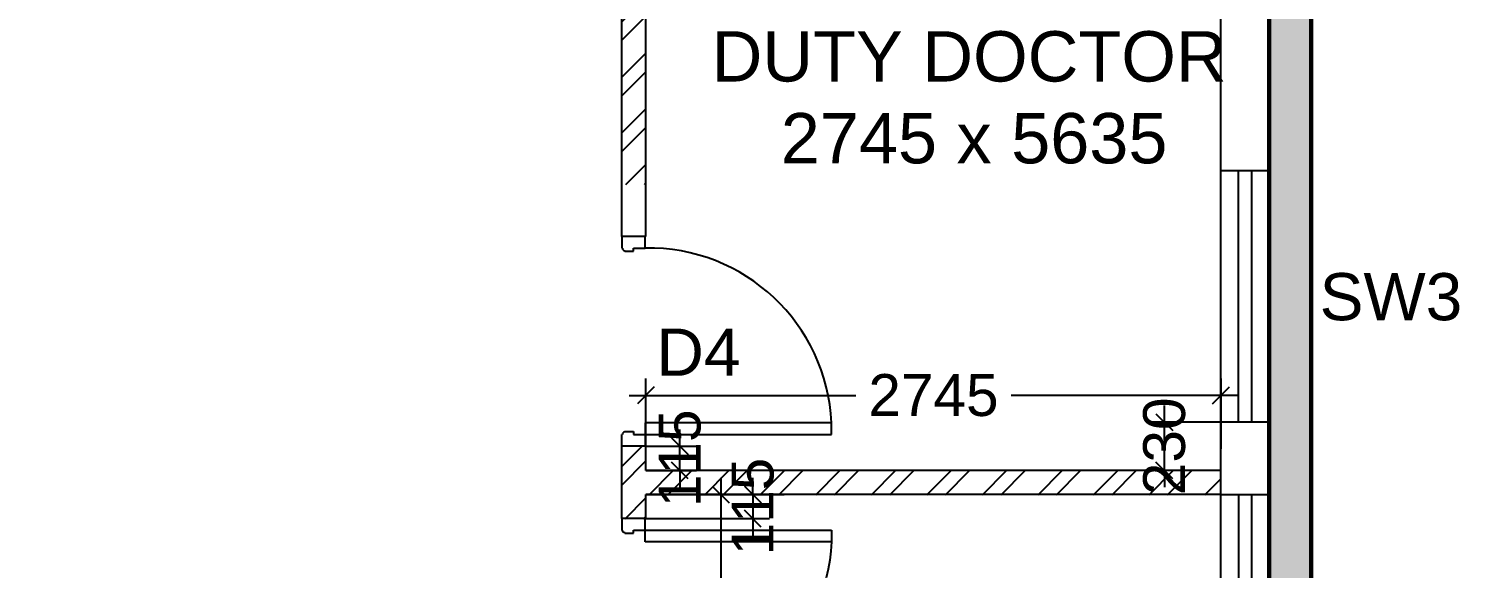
# Model space of a CAD drawing. Extents: x 7897917 to 8423973, y -6487334 to -6173396.
# Drawn here: x 7987803 to 7994632, y -6343348 to -6340774 of the extents above; entities that cross this region are included whole.
import ezdxf
from ezdxf.enums import TextEntityAlignment as Align

# ---------------------------------------------------------------- set-up
doc = ezdxf.new("R2010")
doc.units = 0
doc.header["$LTSCALE"] = 600
doc.header["$MEASUREMENT"] = 0
doc.header["$PDMODE"] = 35
doc.linetypes.add('HIDDEN', pattern=[0.375, 0.25, -0.125])
doc.layers.get('0').update_dxf_attribs({"linetype": 'CONTINUOUS'})
doc.layers.get('Defpoints').update_dxf_attribs({"linetype": 'CONTINUOUS'})
for name, color, linetype in [('DIM-TEXT', 8, 'CONTINUOUS'), ('DOOR', 32, 'CONTINUOUS'), ('Exp.Joint', 104, 'CONTINUOUS'), ('joinery', 7, 'CONTINUOUS'), ('PARTI', 21, 'CONTINUOUS'), ('Parti Hat', 35, 'CONTINUOUS'), ('Room Dim', 1, 'CONTINUOUS'), ('TEXT', 6, 'CONTINUOUS'), ('Walls', 7, 'CONTINUOUS'), ('Window', 4, 'CONTINUOUS'), ('Working Dim', 5, 'CONTINUOUS')]:
    doc.layers.add(name, color=color, linetype=linetype)
doc.styles.add('ari', font='arial.ttf')
doc.styles.add('ARIAL', font='arial.ttf')
doc.styles.add('RT', font='romant.shx')
doc.dimstyles.new('int. dim', dxfattribs={"dimtxt": 450, "dimasz": 80, "dimexe": 80, "dimexo": 0, "dimgap": 70, "dimtad": 0, "dimdec": 0, "dimzin": 12, "dimdsep": 46, "dimtxsty": 'ari', "dimblk": 'OBLIQUE', "dimcen": 2, "dimdle": 80, "dimclrd": 256, "dimclre": 256, "dimclrt": 6, "dimadec": 0, "dimazin": 0, "dimtfac": 1, "dimtdec": 0, "dimtix": 1, "dimtmove": 2, "dimatfit": 3, "dimfxl": 1, "dimtolj": 1, "dimtzin": 0, "dimlwd": -1, "dimlwe": -1, "dimarcsym": 0})
doc.dimstyles.new('TEXT', dxfattribs={"dimscale": 0, "dimtxt": 600, "dimasz": 300, "dimexe": 300, "dimexo": 30, "dimgap": 50, "dimtad": 0, "dimdec": 0, "dimzin": 0, "dimdsep": 46, "dimtxsty": 'RT', "dimblk": 'OBLIQUE', "dimcen": 0.09, "dimdle": 300, "dimclrd": 256, "dimclre": 256, "dimclrt": 170, "dimadec": 0, "dimazin": 0, "dimtfac": 1, "dimtdec": 0, "dimtofl": 0, "dimtmove": 2, "dimatfit": 3, "dimfxl": 1, "dimfrac": 2, "dimtolj": 1, "dimtzin": 0, "dimlwd": -1, "dimlwe": -1, "dimarcsym": 0})

# ---------------------------------------------------------------- blocks, each defined once
blk = doc.blocks.new('_Oblique')
at = {"color": 0, "linetype": 'ByBlock', "lineweight": -2}
blk.add_line((-0.5, -0.5), (0.5, 0.5), dxfattribs=at)
blk = doc.blocks.new('*D639')
at = {"layer": 'Defpoints', "color": 0, "transparency": 16777216}
for p in [(7991107.2, -6342997), (7991408.2, -6342997, 22.6), (7991410.9, -6347482.3, -4.3)]:
    blk.add_point(p, dxfattribs=at)
at = {"layer": 'Working Dim', "transparency": 16777216}
for p, q in [((7991107.2, -6342917), (7991107.2, -6345474.2)), ((7991408.2, -6342997), (7991027.2, -6342997)), ((7991107.2, -6347562.3), (7991107.2, -6346221.1)), ((7991410.9, -6347482.3), (7991027.2, -6347482.3))]:
    blk.add_line(p, q, dxfattribs=at)
at = {"layer": 'Working Dim', "transparency": 16777216, "xscale": 80, "yscale": 80, "zscale": 80}
for p, rotation in [((7991107.2, -6342997), 90), ((7991107.2, -6347482.3), 270)]:
    blk.add_blockref('_Oblique', p, dxfattribs=dict(at, rotation=rotation))
at = {"layer": 'Working Dim', "color": 6, "transparency": 16777216, "insert": (7991107.2, -6345847.7), "char_height": 200, "attachment_point": 5, "rotation": 90, "style": 'ari'}
blk.add_mtext('\\A1;4485', dxfattribs=at)
blk = doc.blocks.new('*D643')
at = {"layer": 'Defpoints', "color": 0, "transparency": 16777216}
for p in [(7993494, -6342523), (7990749.1, -6342777.4, 22.6), (7993494, -6342777.4)]:
    blk.add_point(p, dxfattribs=at)
at = {"layer": 'Working Dim', "transparency": 16777216}
for p, q in [((7990749.1, -6342777.4), (7990749.1, -6342443)), ((7993494, -6342777.4), (7993494, -6342443)), ((7990669.1, -6342523), (7991750.4, -6342523)), ((7993574, -6342523), (7992492.6, -6342523))]:
    blk.add_line(p, q, dxfattribs=at)
at = {"layer": 'Working Dim', "transparency": 16777216, "xscale": 80, "yscale": 80, "zscale": 80, "rotation": 180}
blk.add_blockref('_Oblique', (7990749.1, -6342523), dxfattribs=at)
at = {"layer": 'Working Dim', "transparency": 16777216, "xscale": 80, "yscale": 80, "zscale": 80}
blk.add_blockref('_Oblique', (7993494, -6342523), dxfattribs=at)
at = {"layer": 'Working Dim', "color": 6, "transparency": 16777216, "insert": (7992121.5, -6342523), "char_height": 200, "attachment_point": 5, "style": 'ari'}
blk.add_mtext('\\A1;2745', dxfattribs=at)
blk = doc.blocks.new('*D1233')
at = {"layer": 'Defpoints', "color": 0, "transparency": 16777216}
for p in [(7990749.1, -6342765.4), (7990911.2, -6342765.4), (7990749.1, -6342881)]:
    blk.add_point(p, dxfattribs=at)
at = {"layer": 'Working Dim', "transparency": 16777216}
for p, q in [((7990911.2, -6342765.4), (7990911.2, -6342685.4)), ((7990749.1, -6342765.4), (7990991.2, -6342765.4)), ((7990911.2, -6342881), (7990911.2, -6342765.4)), ((7990749.1, -6342881), (7990991.2, -6342881)), ((7990911.2, -6342881), (7990911.2, -6342961))]:
    blk.add_line(p, q, dxfattribs=at)
at = {"layer": 'Working Dim', "transparency": 16777216, "xscale": 80, "yscale": 80, "zscale": 80}
for p, rotation in [((7990911.2, -6342765.4), 270), ((7990911.2, -6342881), 90)]:
    blk.add_blockref('_Oblique', p, dxfattribs=dict(at, rotation=rotation))
at = {"layer": 'Working Dim', "color": 6, "transparency": 16777216, "insert": (7990911.2, -6342823.2), "char_height": 200, "attachment_point": 5, "rotation": 90, "style": 'ari'}
blk.add_mtext('\\A1;115', dxfattribs=at)
blk = doc.blocks.new('*D1234')
at = {"layer": 'Defpoints', "color": 0, "transparency": 16777216}
for p in [(7990749.1, -6342996), (7990749.1, -6343111), (7991259.3, -6343111)]:
    blk.add_point(p, dxfattribs=at)
at = {"layer": 'Working Dim', "transparency": 16777216}
for p, q in [((7991259.3, -6342996), (7991259.3, -6342916)), ((7990749.1, -6342996), (7991339.3, -6342996)), ((7991259.3, -6342996), (7991259.3, -6343111)), ((7990749.1, -6343111), (7991339.3, -6343111)), ((7991259.3, -6343111), (7991259.3, -6343191))]:
    blk.add_line(p, q, dxfattribs=at)
at = {"layer": 'Working Dim', "transparency": 16777216, "xscale": 80, "yscale": 80, "zscale": 80}
for p, rotation in [((7991259.3, -6342996), 270), ((7991259.3, -6343111), 90)]:
    blk.add_blockref('_Oblique', p, dxfattribs=dict(at, rotation=rotation))
at = {"layer": 'Working Dim', "color": 6, "transparency": 16777216, "insert": (7991259.3, -6343053.5), "char_height": 200, "attachment_point": 5, "rotation": 90, "style": 'ari'}
blk.add_mtext('\\A1;115', dxfattribs=at)
blk = doc.blocks.new('1000')
at = {"layer": 'DOOR'}
for p, q in [((0, -100), (0, 0)), ((0, 0), (49.7, 0)), ((49.7, 0), (49.7, -2.2)), ((63.2, -49.5), (49.7, -49.5)), ((49.7, -49.5), (49.7, -100)), ((63.2, -13.5), (61, -13.5)), ((63.2, -13.5), (63.2, -49.5)), ((836.8, -13.5), (836.8, -49.5)), ((836.8, -13.5), (839, -13.5)), ((836.8, -49.5), (850.3, -49.5)), ((850.3, 0), (850.3, -2.2)), ((900, 0), (850.3, 0)), ((850.3, -49.5), (850.3, -100)), ((900, -100), (900, 0)), ((49.7, -100), (0, -100)), ((49.7, -100), (49.7, -900.6)), ((100.2, -100), (49.7, -100)), ((100.2, -900.6), (100.2, -100)), ((850.3, -100), (900, -100)), ((49.7, -900.6), (100.2, -900.6))]:
    blk.add_line(p, q, dxfattribs=at)
for centre, major_axis, start_param, end_param in [((49.7, -13.5), (-7.95, 7.95), 3.926991, 5.497787), ((850.3, -13.5), (7.95, 7.95), 0.785398, 2.356194)]:
    blk.add_ellipse(centre, major_axis=major_axis, ratio=1, start_param=start_param, end_param=end_param, dxfattribs=at)
at = {"layer": 'DOOR', "color": 145}
blk.add_ellipse((64.3, -115.3), major_axis=(-519.7, 589.8), ratio=1, start_param=2.464943, end_param=4.009476, dxfattribs=at)
blk = doc.blocks.new('*D1457')
at = {"layer": 'Defpoints', "color": 0, "linetype": 'Continuous', "transparency": 16777216}
for p in [(7993723.4, -6335351.1), (7963863.5, -6337015.5, -8.9), (7993723.4, -6337015.4, -8.9)]:
    blk.add_point(p, dxfattribs=at)
at = {"layer": 'DIM-TEXT', "transparency": 16777216}
for p, q in [((7963863.5, -6337015.5), (7963863.5, -6335051.1)), ((7993723.4, -6337015.4), (7993723.4, -6335051.1)), ((7963563.5, -6335351.1), (7966103.2, -6335351.1)), ((7994023.4, -6335351.1), (7991483.7, -6335351.1))]:
    blk.add_line(p, q, dxfattribs=at)
at = {"layer": 'DIM-TEXT', "linetype": 'Continuous', "transparency": 16777216, "xscale": 300, "yscale": 300, "zscale": 300, "rotation": 180}
blk.add_blockref('_Oblique', (7963863.5, -6335351.1), dxfattribs=at)
at = {"layer": 'DIM-TEXT', "linetype": 'Continuous', "transparency": 16777216, "xscale": 300, "yscale": 300, "zscale": 300}
blk.add_blockref('_Oblique', (7993723.4, -6335351.1), dxfattribs=at)
at = {"layer": 'DIM-TEXT', "color": 170, "linetype": 'Continuous', "transparency": 16777216, "insert": (7978793.5, -6335351.1), "char_height": 750, "attachment_point": 5, "style": 'ari'}
blk.add_mtext('\\A1;{\\H1.067x;POST O.P. - E.N.T. & OPTHAL. WARD ( 20 Beds )}', dxfattribs=at)
blk = doc.blocks.new('*D2513')
at = {"layer": 'Defpoints', "color": 0, "transparency": 16777216}
for p in [(7993223.7, -6342651), (7993494.2, -6342651), (7993494.2, -6342881)]:
    blk.add_point(p, dxfattribs=at)
at = {"layer": 'Working Dim', "transparency": 16777216}
for p, q in [((7993223.7, -6342651), (7993223.7, -6342571)), ((7993494.2, -6342651), (7993143.7, -6342651)), ((7993223.7, -6342881), (7993223.7, -6342651)), ((7993494.2, -6342881), (7993143.7, -6342881)), ((7993223.7, -6342881), (7993223.7, -6342961))]:
    blk.add_line(p, q, dxfattribs=at)
at = {"layer": 'Working Dim', "transparency": 16777216, "xscale": 80, "yscale": 80, "zscale": 80}
for p, rotation in [((7993223.7, -6342651), 270), ((7993223.7, -6342881), 90)]:
    blk.add_blockref('_Oblique', p, dxfattribs=dict(at, rotation=rotation))
at = {"layer": 'Working Dim', "color": 6, "transparency": 16777216, "insert": (7993223.7, -6342766), "char_height": 200, "attachment_point": 5, "rotation": 90, "style": 'ari'}
blk.add_mtext('\\A1;230', dxfattribs=at)

msp = doc.modelspace()

# ---------------------------------------------------------------- hatches: boundary and pattern name
at = {"layer": 'Exp.Joint', "linetype": 'HIDDEN'}
msp.add_hatch(color=256, dxfattribs=at).paths.add_polyline_path([(7993924.043, -6334493.662), (7993724.043, -6334493.662), (7993724.043, -6455862.509), (7993924.043, -6455862.509)])
at = {"layer": 'Parti Hat'}
h = msp.add_hatch(dxfattribs=at)
h.set_pattern_fill('ANSI32', color=256, scale=500, style=0)
h.paths.add_polyline_path([(7990749.052, -6342882.006), (7990749.052, -6342767.006), (7990634.052, -6342767.006), (7990634.052, -6343112.006), (7990749.052, -6343112.006), (7990749.052, -6342997.006), (7993494.231, -6342997.006), (7993494.231, -6342882.006)])
h.paths.add_polyline_path([(7990749.052, -6338065.286), (7990634.052, -6338065.286), (7990634.052, -6341517.006), (7990749.052, -6341517.006)])

# ---------------------------------------------------------------- linework, layer by layer
at = {"layer": 'Exp.Joint', "linetype": 'HIDDEN', "const_width": 20, "elevation": -11180.98}
msp.add_lwpolyline([(7993924.043, -6334493.662), (7993724.043, -6334493.662), (7993724.043, -6455862.509), (7993924.043, -6455862.509)], close=True, dxfattribs=at)
at = {"layer": 'PARTI', "extrusion": (0.000145144, -2.25159e-17, 1)}
for p, q in [((7990634.052, -6341765.396), (7990634.052, -6338065.286)), ((7990749.052, -6341765.396), (7990749.052, -6338065.286)), ((7990634.052, -6343110.956), (7990634.052, -6342765.396)), ((7990749.052, -6342880.956), (7990749.052, -6342765.396)), ((7990749.052, -6343110.956), (7990749.052, -6342995.956))]:
    msp.add_line(p, q, dxfattribs=at)
at = {"layer": 'PARTI'}
for p, q in [((7990749.052, -6341765.396), (7990634.052, -6341765.396)), ((7990749.052, -6342765.396), (7990634.052, -6342765.396)), ((7993494.231, -6342880.956), (7990749.052, -6342880.956)), ((7993494.231, -6342995.956), (7990749.052, -6342995.956)), ((7990749.052, -6343110.956), (7990634.052, -6343110.956))]:
    msp.add_line(p, q, dxfattribs=at)
at = {"layer": 'Walls', "linetype": 'Continuous'}
for points in [[(7993493.695, -6342454.077), (7993493.695, -6337765.32)], [(7993493.958, -6344480.251), (7993493.958, -6337765.318)], [(7993723.695, -6337765.32), (7993723.695, -6342454.077)], [(7993723.958, -6337765.318), (7993723.958, -6344480.251), (7993723.958, -6344480.251)], [(7993923.785, -6342454.077), (7993923.785, -6337765.356)], [(7993924.048, -6344480.343), (7993924.048, -6337765.355)]]:
    msp.add_lwpolyline(points, dxfattribs=at)
at = {"layer": 'Window'}
for points in [[(7993723.695, -6341450.956), (7993723.695, -6342650.956), (7993493.695, -6342650.956), (7993493.695, -6341450.956)], [(7993639.3, -6341450.956), (7993639.3, -6342650.956), (7993578.091, -6342650.956), (7993578.091, -6341450.956)], [(7993723.961, -6342995.956), (7993723.961, -6344195.956), (7993493.961, -6344195.956), (7993493.961, -6342995.956)], [(7993639.565, -6342995.956), (7993639.565, -6344195.956), (7993578.356, -6344195.956), (7993578.356, -6342995.956)]]:
    msp.add_lwpolyline(points, close=True, dxfattribs=at)

# ---------------------------------------------------------------- block references
at = {"layer": 'DOOR', "linetype": 'Continuous'}
for p, xscale, yscale, zscale, rotation in [((7990634.052, -6342765.396), 1.111111115664273, 1.111111115664273, 1.111111115664273, 90.00001315878627), ((7990634.052, -6343110.721), -1.111111115664273, 1.111111113801599, 1.111111114894896, 89.99998684121378)]:
    msp.add_blockref('1000', p, dxfattribs=dict(at, xscale=xscale, yscale=yscale, zscale=zscale, rotation=rotation))

# ---------------------------------------------------------------- texts
at = {"layer": 'joinery', "style": 'ari'}
msp.add_text('SW3', height=225, dxfattribs=at).set_placement((7994305.123, -6342164.894), align=Align.CENTER)
msp.add_text('D4', height=225, dxfattribs=at).set_placement((7990798.644, -6342429.522))
at = {"layer": 'Room Dim', "style": 'ARIAL'}
msp.add_text('2745 x 5635', height=240, dxfattribs=at).set_placement((7992315.535, -6341416.544), align=Align.CENTER)
at = {"layer": 'TEXT', "color": 7, "style": 'ARIAL'}
msp.add_text('DUTY DOCTOR', height=240, dxfattribs=at).set_placement((7992291.797, -6341026.249), align=Align.CENTER)

# ---------------------------------------------------------------- dimensions: what is measured, and where the dimension line sits
at = {"layer": 'DIM-TEXT', "linetype": 'Continuous'}
dim = msp.add_linear_dim(base=(7993723.432, -6335351.123), p1=(7963863.522, -6337015.514, -8.914), p2=(7993723.432, -6337015.433, -8.914), text='{\\H1.067x;POST O.P. - E.N.T. & OPTHAL. WARD ( 20 Beds )}', dimstyle='TEXT', override={"dimscale": 1, "dimtxt": 750, "dimexo": 0, "dimtxsty": 'ari'}, dxfattribs=at)
dim.commit()
dim.dimension.update_dxf_attribs({"geometry": '*D1457', "text_midpoint": (7978793.477, -6335351.123)})
at = {"layer": 'Working Dim'}
dim = msp.add_linear_dim(base=(7993493.958, -6342523.02), p1=(7990749.052, -6342777.416, 22.615), p2=(7993493.958, -6342777.416), dimstyle='int. dim', override={"dimtxt": 200}, dxfattribs=at)
dim.commit()
dim.dimension.update_dxf_attribs({"geometry": '*D643', "text_midpoint": (7992121.505, -6342523.02)})
for base, p1, p2, override, picture, middle in [((7993223.739, -6342650.956), (7993494.231, -6342880.956), (7993494.231, -6342650.956), {"dimtxt": 200}, '*D2513', (7993223.739, -6342765.956)), ((7991259.311, -6343110.956), (7990749.052, -6342995.956), (7990749.052, -6343110.956), {"dimtxt": 200, "dimarcsym": 1}, '*D1234', (7991259.311, -6343053.456))]:
    dim = msp.add_linear_dim(base=base, p1=p1, p2=p2, angle=90, dimstyle='int. dim', override=override, dxfattribs=at)
    dim.commit()
    dim.dimension.update_dxf_attribs({"geometry": picture, "text_midpoint": middle})
dim = msp.add_linear_dim(base=(7990911.238, -6342765.396), p1=(7990749.052, -6342880.956), p2=(7990749.052, -6342765.396), angle=90, text='115', dimstyle='int. dim', override={"dimtxt": 200, "dimarcsym": 1}, dxfattribs=at)
dim.commit()
dim.dimension.update_dxf_attribs({"geometry": '*D1233', "text_midpoint": (7990911.238, -6342823.176)})
dim = msp.add_linear_dim(base=(7991107.245, -6342997.006), p1=(7991410.931, -6347482.318, -4.324), p2=(7991408.158, -6342997.006, 22.615), angle=90, dimstyle='int. dim', override={"dimtxt": 200}, dxfattribs=at)
dim.commit()
dim.dimension.update_dxf_attribs({"geometry": '*D639', "text_midpoint": (7991107.245, -6345847.653), "dimtype": 160})

doc.saveas('drawing.dxf')
